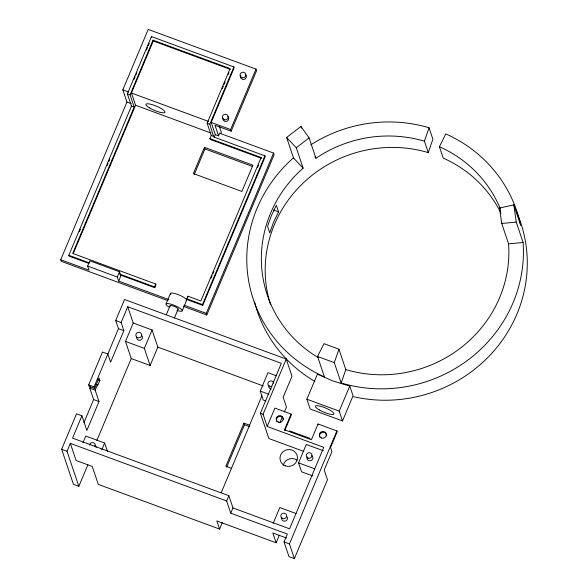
<?xml version="1.0" encoding="UTF-8"?>
<svg xmlns="http://www.w3.org/2000/svg" width="588" height="588" viewBox="0 0 588 588"><rect width="100%" height="100%" fill="white"/><g stroke="black" fill="none" stroke-linecap="round" stroke-linejoin="round"><path stroke-width="0.88" d="M341.165 383.038L345.795 369.595A124.311 118.82 -18.6 0 0 508.576 243.851L501.718 223.469L499.535 208.056L513.816 204.889L516.249 222.11L523.107 242.491A138.944 132.807 -18.6 0 1 341.165 383.038L334.307 362.656L338.938 349.213L323.959 343.693L317.564 356.482L324.422 376.864A138.944 132.807 -18.6 0 1 293.478 157.871L286.621 137.496L300.931 126.442L309.075 137.871L315.932 158.253A124.311 118.82 -18.6 0 1 424.418 141.186L429.042 127.75A138.944 132.807 -18.6 0 0 310.817 144.824M270.524 304.613A124.311 118.82 -18.6 0 1 302.68 183.5A124.311 118.82 -18.6 0 1 428.255 152.601L432.886 139.158L429.042 127.75M209.931 138.614L261.138 157.481L261.41 158.297L210.203 139.429L209.931 138.614L211.232 135.446L207.138 123.23L230.099 68.575L153.02 40.175L130.066 94.83L134.182 107.053L72.714 253.421L155.717 284.011L155.989 284.827L154.776 287.716L120.496 275.081M168.043 300.711L61.27 261.359L60.718 259.734L126.934 102.062L122.819 89.839L148.205 29.4L256 69.127L256.552 70.751L231.165 131.19L214.995 125.237L218.56 135.828L215.304 134.63L211.217 122.414L234.171 67.752L233.892 66.936L151.432 36.552L127.368 93.837L131.484 106.061L68.803 255.317L69.075 256.133L88.788 263.402M134.049 79.409L135.108 76.888M135.813 75.205L136.872 72.684M146.405 49.98L147.463 47.459M148.169 45.776L149.234 43.255M73.338 253.391L135.556 105.245L131.447 93.014L153.292 40.984L153.02 40.175M79.351 231.665L80.416 229.136M106.994 165.845L108.06 163.317M108.765 161.626L109.831 159.098M60.718 259.734L89.016 270.157L87.649 266.085L89.854 260.829L119.496 271.752L120.871 275.831L118.658 281.086L168.462 299.439M118.658 281.086L117.291 277.007L119.496 271.752M87.847 464.836L78.829 486.313L73.441 484.328L61.644 449.276L76.543 413.798L81.93 415.782L86.87 430.46L99.012 401.553L95.168 390.138L97.373 384.883L95.837 384.317M97.373 384.883L97.652 385.699L99.857 380.443L99.034 377.996L94.617 388.506L89.229 386.522L88.678 384.89L102.474 352.043L107.869 354.035L110.61 362.186L123.855 330.654L121.106 322.496L127.728 306.73L281.343 363.34L260.374 413.268L268.878 438.538L303.283 451.216M94.617 388.506L94.073 386.882L118.46 328.663L115.718 320.511L124.546 299.49L286.246 359.077L292.001 376.195L283.173 397.216L286.466 406.999L284.379 411.975M83.908 422.691L93.617 399.568L89.78 388.154L90.412 386.654M78.829 486.313L67.032 451.261L70.347 443.374L226.652 500.976L230.768 513.206L287.356 534.058L284.048 541.938L288.987 556.615L294.375 558.6L327.487 479.764L324.194 469.988L331.919 451.591L330.544 447.512L337.167 431.746L336.895 430.93L318.027 423.985L311.405 439.75L284.46 429.821L291.075 414.048L274.905 408.094L267.18 426.484L323.775 447.343L289.568 528.803L232.973 507.944L228.857 495.721L72.552 438.119L81.93 415.782M222.264 88.692L223.322 86.171M224.028 84.496L225.086 81.975M228.254 74.426L228.96 72.743M261.138 157.481L200.883 300.953L187.947 296.19L186.844 298.814L187.116 299.63L202.742 305.392L265.21 156.658L264.931 155.849L213.701 136.967L209.835 124.222L233.892 66.936M204.411 147.301L193.371 173.585L241.881 191.46L252.913 165.177L204.411 147.301L204.955 148.933L194.268 174.393M82.952 442.72L85.76 436.031L104.627 442.985L107.508 451.54M96.844 440.478L131.249 358.548L125.494 341.43L133.219 323.032L127.728 306.73M214.311 136.997L215.304 134.63M154.776 287.716L154.504 286.9L155.717 284.011M218.56 135.828L219.669 133.204L273.567 153.064L274.111 154.695L206.792 314.992L183.544 306.421M220.765 133.52L221.316 132.204L219.398 126.501M231.165 131.19L230.621 129.558L256 69.127M101.82 449.673L104.627 442.985M131.249 358.548L150.116 365.501L144.354 348.383L152.079 329.986L133.219 323.032M166.059 303.878L170.476 293.368M166.375 314.543L170.108 305.65M150.116 365.501L157.841 347.104L152.079 329.986M174.386 318.049L178.12 309.156M182.17 310.927L186.58 300.417M211.077 278.139L212.143 275.61M212.849 273.92L213.914 271.391M257.515 167.58L258.573 165.044M202.742 305.392L202.47 304.577L264.931 155.849M206.792 314.992L206.248 313.36L273.567 153.064M249.856 425.315L243.946 423.139L225.843 466.233L231.753 468.408M226.748 467.019L244.49 424.771L243.946 423.139M265.827 401.001L263.255 400.053L260.241 391.086L267.966 372.689L276.536 375.85M221.242 492.678L261.917 395.827M226.652 500.976L228.857 495.721M267.18 426.484L263.071 414.261L286.246 359.077M70.347 443.374L76.102 460.492L92.272 466.453L98.306 484.387L219.581 529.075L222.389 522.387M230.768 513.206L232.973 507.944M279.844 422.765L282.284 416.958M284.732 430.629L291.354 414.863L291.075 414.048M306.87 399.215L317.402 374.144L332.955 381.031L349.757 386.029L353.05 395.812L342.503 420.92L310.163 408.998L306.87 399.215L339.21 411.137L342.503 420.92M273.126 523.416L279.8 507.532L296.087 513.537M312.72 475.935L301.578 471.826L298.557 462.859L306.282 444.469L323.437 450.783M219.581 529.075L216.84 520.924L276.125 542.775L279.307 535.205M339.21 411.137L349.757 386.029M294.375 558.6L289.436 543.929L336.895 430.93M500.902 212.981A124.311 118.82 -18.6 0 0 443.242 158.121L439.398 146.713L445.792 133.917A138.944 132.807 -18.6 0 1 520.674 225.263L513.816 204.889M278.572 211.849L273.589 222.154L269.745 232.87L267.547 226.351L271.391 215.627L276.375 205.33L278.572 211.849L273.494 209.982M318.27 357.6A124.311 118.82 -18.6 0 1 303.129 168.146L296.271 147.764L309.075 137.871M501.718 223.469L516.249 222.11M508.576 243.851L523.107 242.491M334.307 362.656L317.564 356.482M153.292 40.984L230.371 69.391M122.819 89.839L128.75 92.022M131.447 93.014L208.519 121.422M211.217 122.414L230.621 129.558M127.368 93.837L130.066 94.83M207.138 123.23L209.835 124.222M126.934 102.062L131.168 103.628M135.556 105.245L210.923 133.013M131.484 106.061L134.182 107.053M211.232 135.446L213.922 136.445M204.955 148.933L252.612 166.5M68.803 255.317L89.369 262.902M119.364 273.949L154.504 286.9M186.844 298.814L202.47 304.577M87.649 266.085L117.291 277.007M183.919 305.128L206.248 313.36M115.718 320.511L121.106 322.496M118.46 328.663L123.855 330.654M157.841 347.104L263.314 385.971M125.494 341.43L144.354 348.383M260.241 391.086L268.812 394.247M260.374 413.268L263.071 414.261M289.509 430.879L309.994 438.428M244.49 424.771L249.657 426.675M97.549 379.591L99.857 380.443M88.678 384.89L94.073 386.882M298.557 462.859L314.852 468.864M89.78 388.154L95.168 390.138M93.617 399.568L99.012 401.553M61.644 449.276L67.032 451.261M286.452 538.005L272.832 532.993L276.125 542.775M284.048 541.938L289.436 543.929M286.621 137.496L296.271 147.764M293.478 157.871L303.129 168.146M314.911 156.82L315.932 158.253M499.535 208.056L500.682 211.452M424.418 141.186L428.255 152.601M300.931 126.442L301.504 128.14M338.938 349.213L345.795 369.595M318.027 423.985L318.299 424.801M151.432 36.552L151.704 37.367M187.947 296.19L188.219 297.006M286.878 516.617A2.925 2.793 -18.6 0 1 284.967 521.166A2.925 2.793 -18.6 0 1 281.88 517.403M168.962 307.024A8.805 1.985 22.8 0 1 168.785 303.68A8.805 1.985 22.8 0 1 181.119 309.075A8.805 1.985 22.8 0 1 177.01 310.552M283.195 465.387A8.776 8.386 -18.6 0 1 297.028 460.11M170.902 294.639A8.805 1.985 22.8 0 1 178.767 294.853A8.805 1.985 22.8 0 1 185.97 300.711M170.322 306.282A4.381 0.985 22.8 0 1 174.232 306.385A4.381 0.985 22.8 0 1 177.819 309.303M277.191 421.905A3.513 3.352 -18.6 0 1 276.735 421.155M276.492 420.317A3.513 3.352 -18.6 0 1 279.484 416.444A3.513 3.352 -18.6 0 1 283.416 419.229M319.85 437.046A3.513 3.352 -18.6 0 1 322.606 432.334A3.513 3.352 -18.6 0 1 326.538 435.995M94.991 445.601A2.925 2.793 -18.6 0 1 96.116 447.431M311.721 455.678A2.925 2.793 -18.6 0 1 312.419 459.39A2.925 2.793 -18.6 0 1 308.619 460.485A2.925 2.793 -18.6 0 1 307.259 456.964M271.266 388.977A2.925 2.793 -18.6 0 1 268.936 385.184M141.348 335.241A2.925 2.793 -18.6 0 1 140.708 340.077A2.925 2.793 -18.6 0 1 136.695 337.24M89.523 445.16A2.925 2.793 -18.6 0 1 93.154 442.705A2.925 2.793 -18.6 0 1 95.102 446.432M271.935 386.294A2.925 2.793 -18.6 0 1 268.04 384.662A2.925 2.793 -18.6 0 1 270.171 381.017A2.925 2.793 -18.6 0 1 273.699 383.28M439.398 146.713A124.311 118.82 -18.6 0 1 500.278 208.652M516.536 211.893A138.944 132.807 -18.6 0 1 493.317 351.595A138.944 132.807 -18.6 0 1 353.682 396.716M314.837 381.391A138.944 132.807 -18.6 0 1 254.567 302.011M245.262 74.375A2.925 2.793 -18.6 0 1 245.96 78.086A2.925 2.793 -18.6 0 1 242.168 79.189A2.925 2.793 -18.6 0 1 240.808 75.661M227.806 116.571A2.925 2.793 -18.6 0 1 226.725 121.348A2.925 2.793 -18.6 0 1 222.999 118.173M285.408 465.865A8.776 8.386 -18.6 0 0 297.374 456.626A8.776 8.386 -18.6 0 0 283.372 451.466A8.776 8.386 -18.6 0 0 285.408 465.865M321.474 438.001A3.513 3.352 -18.6 0 0 326.266 434.297A3.513 3.352 -18.6 0 0 320.666 432.239A3.513 3.352 -18.6 0 0 321.474 438.001M278.359 422.11A3.513 3.352 -18.6 0 0 283.144 418.413A3.513 3.352 -18.6 0 0 277.543 416.348A3.513 3.352 -18.6 0 0 278.359 422.11M282.644 518.579A2.925 2.793 -18.6 0 0 286.635 515.492A2.925 2.793 -18.6 0 0 281.968 513.772A2.925 2.793 -18.6 0 0 282.644 518.579M308.031 458.14A2.925 2.793 -18.6 0 0 312.015 455.061A2.925 2.793 -18.6 0 0 307.348 453.333A2.925 2.793 -18.6 0 0 308.031 458.14M137.658 337.703A2.925 2.793 -18.6 0 0 141.642 334.623A2.925 2.793 -18.6 0 0 136.975 332.904A2.925 2.793 -18.6 0 0 137.658 337.703M319.306 409.924A10.033 2.256 22.8 0 0 333.933 413.952A10.033 2.256 22.8 0 0 320.827 406.33A10.033 2.256 22.8 0 0 319.306 409.924M149.448 107.854A10.297 2.315 22.8 0 0 164.89 112.418A10.297 2.315 22.8 0 0 152.086 104.62A10.297 2.315 22.8 0 0 149.448 107.854M241.852 77.653A2.925 2.793 -18.6 0 0 245.835 74.573A2.925 2.793 -18.6 0 0 241.168 72.853A2.925 2.793 -18.6 0 0 241.852 77.653M224.675 119.827A2.925 2.793 -18.6 0 0 228.071 116.145A2.925 2.793 -18.6 0 0 223.139 115.233A2.925 2.793 -18.6 0 0 224.675 119.827"/></g></svg>
